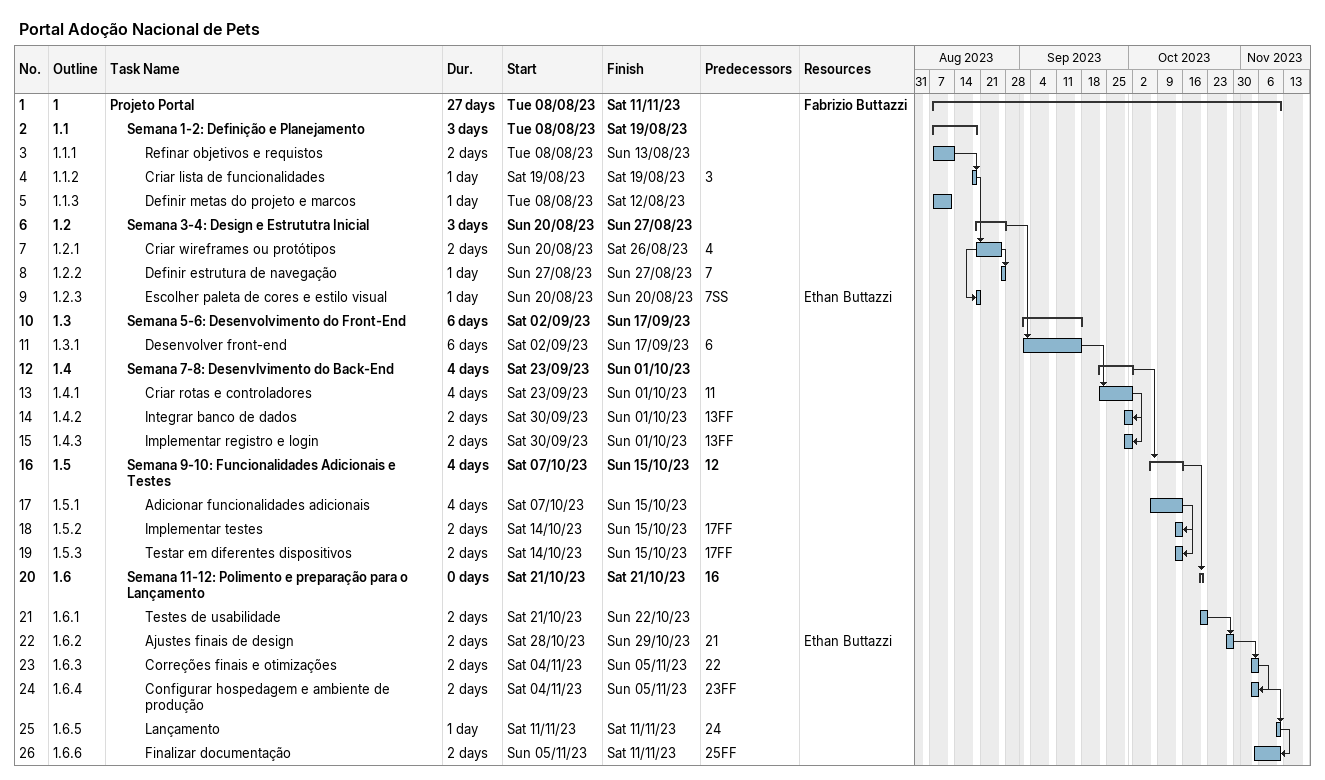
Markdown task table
Portal Adoção Nacional de Pets

| ID | WBS | Task | Duration | Start | Finish | Predecessors | Resources |
|---|---|---|---|---|---|---|---|
| 1 | 1 | **Projeto Portal** | 27d | 2023-08-08 | 2023-11-11 |  | Fabrizio Buttazzi |
| 2 | 1.1 | **Semana 1-2: Definição e Planejamento** | 3d | 2023-08-08 | 2023-08-19 |  |  |
| 3 | 1.1.1 | Refinar objetivos e requistos | 2d | 2023-08-08 | 2023-08-13 |  |  |
| 4 | 1.1.2 | Criar lista de funcionalidades | 1d | 2023-08-19 | 2023-08-19 | 3 |  |
| 5 | 1.1.3 | Definir metas do projeto e marcos | 1d | 2023-08-08 | 2023-08-12 |  |  |
| 6 | 1.2 | **Semana 3-4: Design e Estrututra Inicial** | 3d | 2023-08-20 | 2023-08-27 |  |  |
| 7 | 1.2.1 | Criar wireframes ou protótipos | 2d | 2023-08-20 | 2023-08-26 | 4 |  |
| 8 | 1.2.2 | Definir estrutura de navegação | 1d | 2023-08-27 | 2023-08-27 | 7 |  |
| 9 | 1.2.3 | Escolher paleta de cores e estilo visual | 1d | 2023-08-20 | 2023-08-20 | 7SS | Ethan Buttazzi |
| 10 | 1.3 | **Semana 5-6: Desenvolvimento do Front-End** | 6d | 2023-09-02 | 2023-09-17 |  |  |
| 11 | 1.3.1 | Desenvolver front-end | 6d | 2023-09-02 | 2023-09-17 | 6 |  |
| 12 | 1.4 | **Semana 7-8: Desenvlvimento do Back-End** | 4d | 2023-09-23 | 2023-10-01 |  |  |
| 13 | 1.4.1 | Criar rotas e controladores | 4d | 2023-09-23 | 2023-10-01 | 11 |  |
| 14 | 1.4.2 | Integrar banco de dados | 2d | 2023-09-30 | 2023-10-01 | 13FF |  |
| 15 | 1.4.3 | Implementar registro e login | 2d | 2023-09-30 | 2023-10-01 | 13FF |  |
| 16 | 1.5 | **Semana 9-10: Funcionalidades Adicionais e Testes** | 4d | 2023-10-07 | 2023-10-15 | 12 |  |
| 17 | 1.5.1 | Adicionar funcionalidades adicionais | 4d | 2023-10-07 | 2023-10-15 |  |  |
| 18 | 1.5.2 | Implementar testes | 2d | 2023-10-14 | 2023-10-15 | 17FF |  |
| 19 | 1.5.3 | Testar em diferentes dispositivos | 2d | 2023-10-14 | 2023-10-15 | 17FF |  |
| 20 | 1.6 | **Semana 11-12: Polimento e preparação para o Lançamento** | 0d | 2023-10-21 | 2023-10-21 | 16 |  |
| 21 | 1.6.1 | Testes de usabilidade | 2d | 2023-10-21 | 2023-10-22 |  |  |
| 22 | 1.6.2 | Ajustes finais de design | 2d | 2023-10-28 | 2023-10-29 | 21 | Ethan Buttazzi |
| 23 | 1.6.3 | Correções finais e otimizações | 2d | 2023-11-04 | 2023-11-05 | 22 |  |
| 24 | 1.6.4 | Configurar hospedagem e ambiente de produção | 2d | 2023-11-04 | 2023-11-05 | 23FF |  |
| 25 | 1.6.5 | Lançamento | 1d | 2023-11-11 | 2023-11-11 | 24 |  |
| 26 | 1.6.6 | Finalizar documentação | 2d | 2023-11-05 | 2023-11-11 | 25FF |  |
